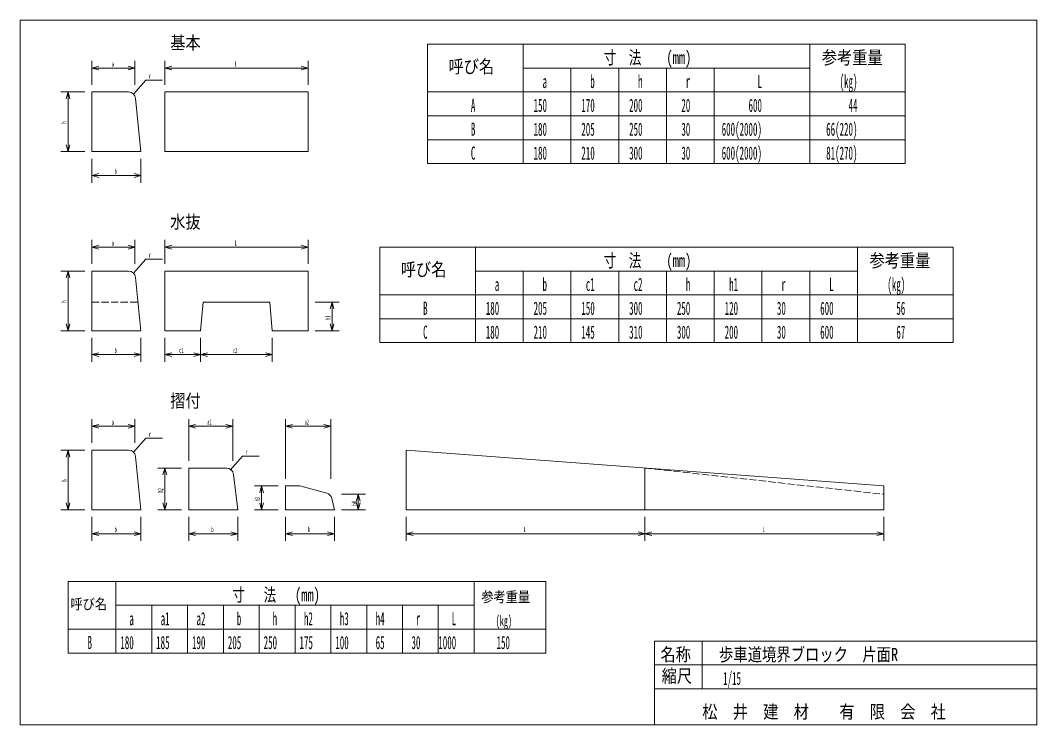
# Model space of a CAD drawing. Units: millimetres, scale not verified. Extents: x -125 to 4130, y -90 to 2860.
import ezdxf
from ezdxf.enums import TextEntityAlignment as Align

# ---------------------------------------------------------------- set-up
doc = ezdxf.new("R2010")
doc.units = ezdxf.units.MM
doc.header["$LTSCALE"] = 5
doc.linetypes.add('USER1', pattern=[8, 6, -2])
doc.layers.add('1', color=7, linetype='Continuous', lineweight=18)
doc.styles.add('ＭＳ ゴシック', font='')
doc.styles.get('ＭＳ ゴシック').set_extended_font_data('MS Gothic')

msp = doc.modelspace()

# ---------------------------------------------------------------- linework, layer by layer
at = {"layer": '1'}
for p, q in [((-125, 2860), (-125, -90)), ((4130, 2860), (-125, 2860)), ((4130, -90), (4130, 2860)), ((1580, 2760), (1980, 2760)), ((1580, 2760), (1580, 2560)), ((1980, 2560), (1980, 2760)), ((1980, 2760), (3180, 2760)), ((3180, 2760), (3180, 2660)), ((3180, 2760), (3580, 2760)), ((3580, 2760), (3580, 2260)), ((175, 2690), (175, 2590)), ((355, 2690), (355, 2590)), ((480, 2690), (480, 2590)), ((1080, 2690), (1080, 2590)), ((175, 2660), (203.978, 2667.765)), ((175, 2660), (355, 2660)), ((175, 2660), (203.978, 2652.235)), ((355, 2660), (326.022, 2667.765)), ((355, 2660), (326.022, 2652.235)), ((480, 2660), (508.978, 2667.765)), ((480, 2660), (1080, 2660)), ((480, 2660), (508.978, 2652.235)), ((1080, 2660), (1051.022, 2667.765)), ((1080, 2660), (1051.022, 2652.235)), ((1980, 2660), (3180, 2660)), ((2180, 2660), (2180, 2560)), ((2380, 2660), (2380, 2560)), ((2580, 2660), (2580, 2560)), ((2780, 2660), (2780, 2560)), ((3180, 2660), (3180, 2560)), ((348.916, 2551.36), (400.805, 2610)), ((400.805, 2610), (469.58, 2610)), ((45, 2560), (145, 2560)), ((75, 2560), (67.235, 2531.022)), ((75, 2560), (75, 2310)), ((75, 2560), (82.765, 2531.022)), ((175, 2560), (175, 2310)), ((327.85, 2560), (175, 2560)), ((480, 2560), (1080, 2560)), ((480, 2310), (480, 2560)), ((1080, 2560), (1080, 2310)), ((1580, 2560), (1980, 2560)), ((1580, 2560), (1580, 2260)), ((3180, 2560), (1980, 2560)), ((1980, 2560), (1980, 2260)), ((2180, 2560), (2180, 2260)), ((2380, 2560), (2380, 2260)), ((2580, 2560), (2580, 2260)), ((2780, 2560), (2780, 2260)), ((3180, 2260), (3180, 2560)), ((3180, 2560), (3580, 2560)), ((380, 2310), (357.701, 2532.985)), ((3180, 2460), (1580, 2460)), ((3180, 2460), (3580, 2460)), ((1580, 2360), (3180, 2360)), ((3180, 2360), (3580, 2360)), ((45, 2310), (145, 2310)), ((75, 2310), (67.235, 2338.978)), ((75, 2310), (82.765, 2338.978)), ((175, 2310), (380, 2310)), ((1080, 2310), (480, 2310)), ((175, 2180), (175, 2280)), ((380, 2180), (380, 2280)), ((1580, 2260), (3180, 2260)), ((3580, 2260), (3180, 2260)), ((175, 2210), (203.978, 2217.765)), ((380, 2210), (351.022, 2217.765)), ((175, 2210), (380, 2210)), ((175, 2210), (203.978, 2202.235)), ((380, 2210), (351.022, 2202.235)), ((175, 1940), (175, 1840)), ((175, 1910), (203.978, 1917.765)), ((355, 1910), (326.022, 1917.765)), ((355, 1940), (355, 1840)), ((480, 1940), (480, 1840)), ((480, 1910), (508.978, 1917.765)), ((1080, 1910), (1051.022, 1917.765)), ((1080, 1940), (1080, 1840)), ((175, 1910), (355, 1910)), ((175, 1910), (203.978, 1902.235)), ((355, 1910), (326.022, 1902.235)), ((480, 1910), (1080, 1910)), ((480, 1910), (508.978, 1902.235)), ((1080, 1910), (1051.022, 1902.235)), ((1380, 1910), (1780, 1910)), ((1380, 1910), (1380, 1710)), ((1780, 1710), (1780, 1910)), ((1780, 1910), (2980, 1910)), ((2980, 1910), (3380, 1910)), ((3380, 1910), (3380, 1810)), ((3380, 1910), (3780, 1910)), ((3780, 1910), (3780, 1810)), ((348.916, 1801.36), (400.805, 1860)), ((400.805, 1860), (469.58, 1860)), ((45, 1810), (145, 1810)), ((75, 1810), (67.235, 1781.022)), ((75, 1810), (75, 1560)), ((75, 1810), (82.765, 1781.022)), ((175, 1810), (175, 1560)), ((327.85, 1810), (175, 1810)), ((480, 1810), (1080, 1810)), ((480, 1560), (480, 1810)), ((1080, 1810), (1080, 1560)), ((1780, 1810), (2980, 1810)), ((1980, 1810), (1980, 1710)), ((2180, 1810), (2180, 1710)), ((2380, 1810), (2380, 1710)), ((2580, 1810), (2580, 1710)), ((2780, 1810), (2780, 1610)), ((2980, 1810), (2980, 1710)), ((2980, 1810), (3380, 1810)), ((3180, 1810), (3180, 1610)), ((3380, 1610), (3380, 1810)), ((3780, 1610), (3780, 1810)), ((380, 1560), (357.701, 1782.985)), ((1380, 1710), (1780, 1710)), ((1380, 1710), (1380, 1610)), ((2980, 1710), (1780, 1710)), ((1780, 1710), (1780, 1610)), ((1980, 1710), (1980, 1610)), ((2180, 1710), (2180, 1610)), ((2380, 1710), (2380, 1610)), ((2580, 1710), (2580, 1610)), ((2980, 1710), (3380, 1710)), ((2980, 1610), (2980, 1710)), ((3780, 1710), (3380, 1710)), ((630, 1560), (640, 1680)), ((640, 1680), (920, 1680)), ((920, 1680), (930, 1560)), ((1210, 1680), (1110, 1680)), ((1180, 1680), (1172.235, 1651.022)), ((1180, 1680), (1180, 1560)), ((1180, 1680), (1187.765, 1651.022)), ((75, 1560), (67.235, 1588.978)), ((75, 1560), (82.765, 1588.978)), ((1180, 1560), (1172.235, 1588.978)), ((1180, 1560), (1187.765, 1588.978)), ((2980, 1610), (1380, 1610)), ((1380, 1610), (1380, 1510)), ((1780, 1610), (1780, 1510)), ((1980, 1610), (1980, 1510)), ((2180, 1610), (2180, 1510)), ((2380, 1610), (2380, 1510)), ((2580, 1610), (2580, 1510)), ((2780, 1610), (2780, 1510)), ((2980, 1610), (3380, 1610)), ((2980, 1610), (2980, 1510)), ((3180, 1610), (3180, 1510)), ((3380, 1610), (3780, 1610)), ((3380, 1610), (3380, 1510)), ((3780, 1510), (3780, 1610)), ((3780, 1610), (3780, 1510)), ((45, 1560), (145, 1560)), ((175, 1560), (380, 1560)), ((630, 1560), (480, 1560)), ((1080, 1560), (930, 1560)), ((1210, 1560), (1110, 1560)), ((175, 1430), (175, 1530)), ((380, 1430), (380, 1530)), ((480, 1430), (480, 1530)), ((630, 1430), (630, 1530)), ((630, 1430), (630, 1530)), ((930, 1430), (930, 1530)), ((1380, 1510), (3780, 1510)), ((175, 1460), (203.978, 1467.765)), ((175, 1460), (380, 1460)), ((175, 1460), (203.978, 1452.235)), ((380, 1460), (351.022, 1467.765)), ((380, 1460), (351.022, 1452.235)), ((480, 1460), (508.978, 1467.765)), ((480, 1460), (630, 1460)), ((480, 1460), (508.978, 1452.235)), ((630, 1460), (601.022, 1467.765)), ((630, 1460), (601.022, 1452.235)), ((630, 1460), (658.978, 1467.765)), ((630, 1460), (930, 1460)), ((630, 1460), (658.978, 1452.235)), ((930, 1460), (901.022, 1467.765)), ((930, 1460), (901.022, 1452.235)), ((175, 1190), (175, 1090)), ((175, 1160), (203.978, 1167.765)), ((175, 1160), (355, 1160)), ((175, 1160), (203.978, 1152.235)), ((355, 1160), (326.022, 1167.765)), ((355, 1160), (326.022, 1152.235)), ((355, 1190), (355, 1090)), ((580, 1190), (580, 1015)), ((580, 1160), (608.978, 1167.765)), ((580, 1160), (765, 1160)), ((580, 1160), (608.978, 1152.235)), ((765, 1160), (736.022, 1167.765)), ((765, 1160), (736.022, 1152.235)), ((765, 1190), (765, 1015)), ((985, 1190), (985, 940)), ((985, 1160), (1013.978, 1167.765)), ((985, 1160), (1175, 1160)), ((985, 1160), (1013.978, 1152.235)), ((1175, 1160), (1146.022, 1167.765)), ((1175, 1160), (1146.022, 1152.235)), ((1175, 1190), (1175, 940)), ((348.916, 1051.36), (400.805, 1110)), ((400.805, 1110), (469.58, 1110)), ((45, 1060), (145, 1060)), ((75, 1060), (67.235, 1031.022)), ((75, 1060), (75, 810)), ((75, 1060), (82.765, 1031.022)), ((175, 1060), (175, 810)), ((327.85, 1060), (175, 1060)), ((380, 810), (357.701, 1032.985)), ((753.916, 976.36), (805.805, 1035)), ((805.805, 1035), (874.58, 1035)), ((1490, 1060), (1490, 810)), ((1490, 1060), (3490, 910)), ((450, 985), (550, 985)), ((480, 985), (472.235, 956.022)), ((480, 810), (480, 985)), ((480, 985), (487.765, 956.022)), ((580, 985), (580, 810)), ((738.233, 985), (580, 985)), ((2490, 985), (2490, 810)), ((785, 810), (768.039, 958.406)), ((855, 910), (955, 910)), ((885, 910), (877.235, 881.022)), ((885, 810), (885, 910)), ((885, 910), (892.765, 881.022)), ((985, 910), (985, 810)), ((985, 910), (1045, 910)), ((1045, 910), (1157.616, 879.68)), ((3490, 810), (3490, 910)), ((1179.048, 857.458), (1190, 810)), ((1320, 875), (1220, 875)), ((1290, 875), (1282.235, 846.022)), ((1290, 810), (1290, 875)), ((1290, 875), (1297.765, 846.022)), ((45, 810), (145, 810)), ((75, 810), (67.235, 838.978)), ((75, 810), (82.765, 838.978)), ((175, 810), (380, 810)), ((450, 810), (550, 810)), ((480, 810), (472.235, 838.978)), ((480, 810), (487.765, 838.978)), ((580, 810), (785, 810)), ((855, 810), (955, 810)), ((885, 810), (877.235, 838.978)), ((885, 810), (892.765, 838.978)), ((985, 810), (1190, 810)), ((1320, 810), (1220, 810)), ((1290, 810), (1282.235, 838.978)), ((1290, 810), (1297.765, 838.978)), ((1490, 810), (3490, 810)), ((175, 680), (175, 780)), ((380, 680), (380, 780)), ((580, 680), (580, 780)), ((785, 680), (785, 780)), ((985, 680), (985, 780)), ((1190, 680), (1190, 780)), ((1490, 680), (1490, 780)), ((2490, 680), (2490, 780)), ((2490, 680), (2490, 780)), ((3490, 680), (3490, 780)), ((175, 710), (203.978, 717.765)), ((175, 710), (380, 710)), ((175, 710), (203.978, 702.235)), ((380, 710), (351.022, 717.765)), ((380, 710), (351.022, 702.235)), ((580, 710), (608.978, 717.765)), ((580, 710), (785, 710)), ((580, 710), (608.978, 702.235)), ((785, 710), (756.022, 717.765)), ((785, 710), (756.022, 702.235)), ((985, 710), (1013.978, 717.765)), ((985, 710), (1190, 710)), ((985, 710), (1013.978, 702.235)), ((1190, 710), (1161.022, 717.765)), ((1190, 710), (1161.022, 702.235)), ((1490, 710), (1518.978, 717.765)), ((1490, 710), (2490, 710)), ((1490, 710), (1518.978, 702.235)), ((2490, 710), (2461.022, 717.765)), ((2490, 710), (2461.022, 702.235)), ((2490, 710), (2518.978, 717.765)), ((2490, 710), (3490, 710)), ((2490, 710), (2518.978, 702.235)), ((3490, 710), (3461.022, 717.765)), ((3490, 710), (3461.022, 702.235)), ((75, 510), (75, 210)), ((75, 510), (275, 510)), ((275, 510), (275, 210)), ((275, 510), (1775, 510)), ((1775, 510), (1775, 410)), ((2075, 510), (1775, 510)), ((2075, 310), (2075, 510)), ((275, 410), (1775, 410)), ((425, 410), (425, 210)), ((575, 410), (575, 210)), ((725, 410), (725, 210)), ((875, 410), (875, 210)), ((1025, 410), (1025, 210)), ((1175, 410), (1175, 210)), ((1325, 410), (1325, 210)), ((1475, 410), (1475, 210)), ((1625, 410), (1625, 210)), ((1775, 410), (1775, 310)), ((75, 310), (275, 310)), ((1775, 310), (275, 310)), ((1775, 210), (1775, 310)), ((1775, 310), (2075, 310)), ((2075, 210), (2075, 310)), ((2530, 260), (4130, 260)), ((2530, 260), (2530, 60)), ((2730, 260), (2730, 60)), ((75, 210), (275, 210)), ((275, 210), (1775, 210)), ((1775, 210), (2075, 210)), ((4130, 60), (4130, 210)), ((2930, 160), (2530, 160)), ((2930, 160), (4130, 160)), ((2530, 60), (2530, -90)), ((2530, 60), (4130, 60)), ((4130, 60), (4130, -90)), ((-125, -90), (4130, -90))]:
    msp.add_line(p, q, dxfattribs=at)
at = {"layer": '1', "linetype": 'USER1'}
for p, q in [((175, 1680), (368, 1680)), ((2490, 985), (3490, 875))]:
    msp.add_line(p, q, dxfattribs=at)
at = {"layer": '1'}
for centre, start, end in [((327.85, 2530), 5.71059, 90), ((327.85, 1780), 5.71059, 90), ((327.85, 1030), 5.71059, 90), ((738.233, 955), 6.5198, 90), ((1149.816, 850.712), 12.99462, 74.93151)]:
    msp.add_arc(centre, 30, start, end, dxfattribs=at)

# ---------------------------------------------------------------- texts
at = {"layer": '1', "style": 'ＭＳ ゴシック'}
for s, height, width, p in [('基本', 54.99, 0.85, (502.5, 2722.5)), ('寸  法    (mm)', 54.99, 0.7, (2317.5, 2660)), ('参考重量', 54.99, 0.85, (3230, 2660)), ('a', 21.99, 0.5, (257.5, 2660)), ('L', 21.99, 0.5, (772.5, 2660)), ('呼び名', 54.99, 0.85, (1667.5, 2622.5)), ('r', 21.99, 0.5, (413.62, 2610)), ('a', 54.99, 0.5, (2061.25, 2560)), ('b', 54.99, 0.5, (2261.25, 2560)), ('h', 54.99, 0.5, (2461.25, 2560)), ('r', 54.99, 0.5, (2661.25, 2560)), ('L', 54.99, 0.5, (2961.25, 2560)), ('(kg)', 54.99, 0.5, (3305, 2560)), ('A', 54.99, 0.5, (1761.25, 2460)), ('150', 54.99, 0.5, (2023.75, 2460)), ('170', 54.99, 0.5, (2223.75, 2460)), ('200', 54.99, 0.5, (2423.75, 2460)), ('20', 54.99, 0.5, (2642.5, 2460)), ('600', 54.99, 0.5, (2923.75, 2460)), ('44', 54.99, 0.5, (3342.5, 2460)), ('B', 54.99, 0.5, (1761.25, 2360)), ('180', 54.99, 0.5, (2023.75, 2360)), ('205', 54.99, 0.5, (2223.75, 2360)), ('250', 54.99, 0.5, (2423.75, 2360)), ('30', 54.99, 0.5, (2642.5, 2360)), ('600(2000)', 54.99, 0.5, (2811.25, 2360)), ('66(220)', 54.99, 0.5, (3248.75, 2360)), ('C', 54.99, 0.5, (1761.25, 2260)), ('180', 54.99, 0.5, (2023.75, 2260)), ('210', 54.99, 0.5, (2223.75, 2260)), ('300', 54.99, 0.5, (2423.75, 2260)), ('30', 54.99, 0.5, (2642.5, 2260)), ('600(2000)', 54.99, 0.5, (2811.25, 2260)), ('81(270)', 54.99, 0.5, (3248.75, 2260)), ('b', 21.99, 0.5, (270, 2210)), ('水抜', 54.99, 0.85, (502.5, 1972.5)), ('a', 21.99, 0.5, (257.5, 1910)), ('L', 21.99, 0.5, (772.5, 1910)), ('r', 21.99, 0.5, (413.62, 1860)), ('寸  法    (mm)', 54.99, 0.7, (2317.5, 1810)), ('参考重量', 54.99, 0.85, (3430, 1810)), ('呼び名', 54.99, 0.85, (1467.5, 1772.5)), ('(kg)', 54.99, 0.5, (3505, 1710)), ('a', 54.99, 0.5, (1861.25, 1710)), ('b', 54.99, 0.5, (2061.25, 1710)), ('c1', 54.99, 0.5, (2242.5, 1710)), ('c2', 54.99, 0.5, (2442.5, 1710)), ('h', 54.99, 0.5, (2661.25, 1710)), ('h1', 54.99, 0.5, (2842.5, 1710)), ('r', 54.99, 0.5, (3061.25, 1710)), ('L', 54.99, 0.5, (3261.25, 1710)), ('B', 54.99, 0.5, (1561.25, 1610)), ('180', 54.99, 0.5, (1823.75, 1610)), ('205', 54.99, 0.5, (2023.75, 1610)), ('150', 54.99, 0.5, (2223.75, 1610)), ('300', 54.99, 0.5, (2423.75, 1610)), ('250', 54.99, 0.5, (2623.75, 1610)), ('120', 54.99, 0.5, (2823.75, 1610)), ('30', 54.99, 0.5, (3042.5, 1610)), ('600', 54.99, 0.5, (3223.75, 1610)), ('56', 54.99, 0.5, (3542.5, 1610)), ('C', 54.99, 0.5, (1561.25, 1510)), ('180', 54.99, 0.5, (1823.75, 1510)), ('210', 54.99, 0.5, (2023.75, 1510)), ('145', 54.99, 0.5, (2223.75, 1510)), ('310', 54.99, 0.5, (2423.75, 1510)), ('300', 54.99, 0.5, (2623.75, 1510)), ('200', 54.99, 0.5, (2823.75, 1510)), ('30', 54.99, 0.5, (3042.5, 1510)), ('600', 54.99, 0.5, (3223.75, 1510)), ('67', 54.99, 0.5, (3542.5, 1510)), ('b', 21.99, 0.5, (270, 1460)), ('c1', 21.99, 0.5, (540, 1460)), ('c2', 21.99, 0.5, (765, 1460)), ('摺付', 54.99, 0.85, (502.5, 1222.5)), ('a', 21.99, 0.5, (257.5, 1160)), ('a1', 21.99, 0.5, (657.5, 1160)), ('a2', 21.99, 0.5, (1065, 1160)), ('r', 21.99, 0.5, (413.62, 1110)), ('r', 21.99, 0.5, (818.62, 1035)), ('b', 21.99, 0.5, (270, 710)), ('b', 21.99, 0.5, (675, 710)), ('b', 21.99, 0.5, (1080, 710)), ('L', 21.99, 0.5, (1982.5, 710)), ('L', 21.99, 0.5, (2982.5, 710)), ('寸   法   (mm)', 54.99, 0.7, (762.5, 410)), ('参考重量', 43.99, 0.85, (1805, 410)), ('呼び名', 43.99, 0.85, (85, 380)), ('b', 54.99, 0.5, (781.25, 310)), ('h', 54.99, 0.5, (931.25, 310)), ('h2', 54.99, 0.5, (1062.5, 310)), ('h3', 54.99, 0.5, (1212.5, 310)), ('h4', 54.99, 0.5, (1362.5, 310)), ('a', 54.99, 0.5, (331.25, 310)), ('a1', 54.99, 0.5, (462.5, 310)), ('a2', 54.99, 0.5, (612.5, 310)), ('r', 54.99, 0.5, (1531.25, 310)), ('L', 54.99, 0.5, (1681.25, 310)), ('(kg)', 43.99, 0.5, (1865, 310)), ('B', 54.99, 0.5, (156.25, 210)), ('180', 54.99, 0.5, (293.75, 210)), ('185', 54.99, 0.5, (443.75, 210)), ('190', 54.99, 0.5, (593.75, 210)), ('205', 54.99, 0.5, (743.75, 210)), ('250', 54.99, 0.5, (893.75, 210)), ('175', 54.99, 0.5, (1043.75, 210)), ('100', 54.99, 0.5, (1193.75, 210)), ('65', 54.99, 0.5, (1362.5, 210)), ('30', 54.99, 0.5, (1512.5, 210)), ('1000', 54.99, 0.5, (1625, 210)), ('150', 54.99, 0.5, (1868.75, 210)), ('名称', 54.99, 0.85, (2555, 160)), ('歩車道境界ブロック\u3000片面R', 54.99, 0.8, (2800, 160)), ('縮尺', 54.99, 0.85, (2560, 70)), ('1/15', 54.99, 0.5, (2817.322, 60)), ('松\u3000井\u3000建\u3000材\u3000\u3000有\u3000限\u3000会\u3000社', 54.99, 0.85, (2730, -80))]:
    msp.add_text(s, height=height, dxfattribs=dict(at, width=width)).set_placement(p, align=Align.BOTTOM_LEFT)
at = {"layer": '1', "style": 'ＭＳ ゴシック', "width": 0.5}
for s, p in [('h', (75, 2427.5)), ('h', (75, 1677.5)), ('h1', (1180, 1605)), ('h', (75, 927.5)), ('h2', (480, 882.5)), ('h3', (885, 845)), ('h4', (1290, 827.5))]:
    msp.add_text(s, height=21.99, rotation=90, dxfattribs=at).set_placement(p, align=Align.BOTTOM_LEFT)

doc.saveas('drawing.dxf')
